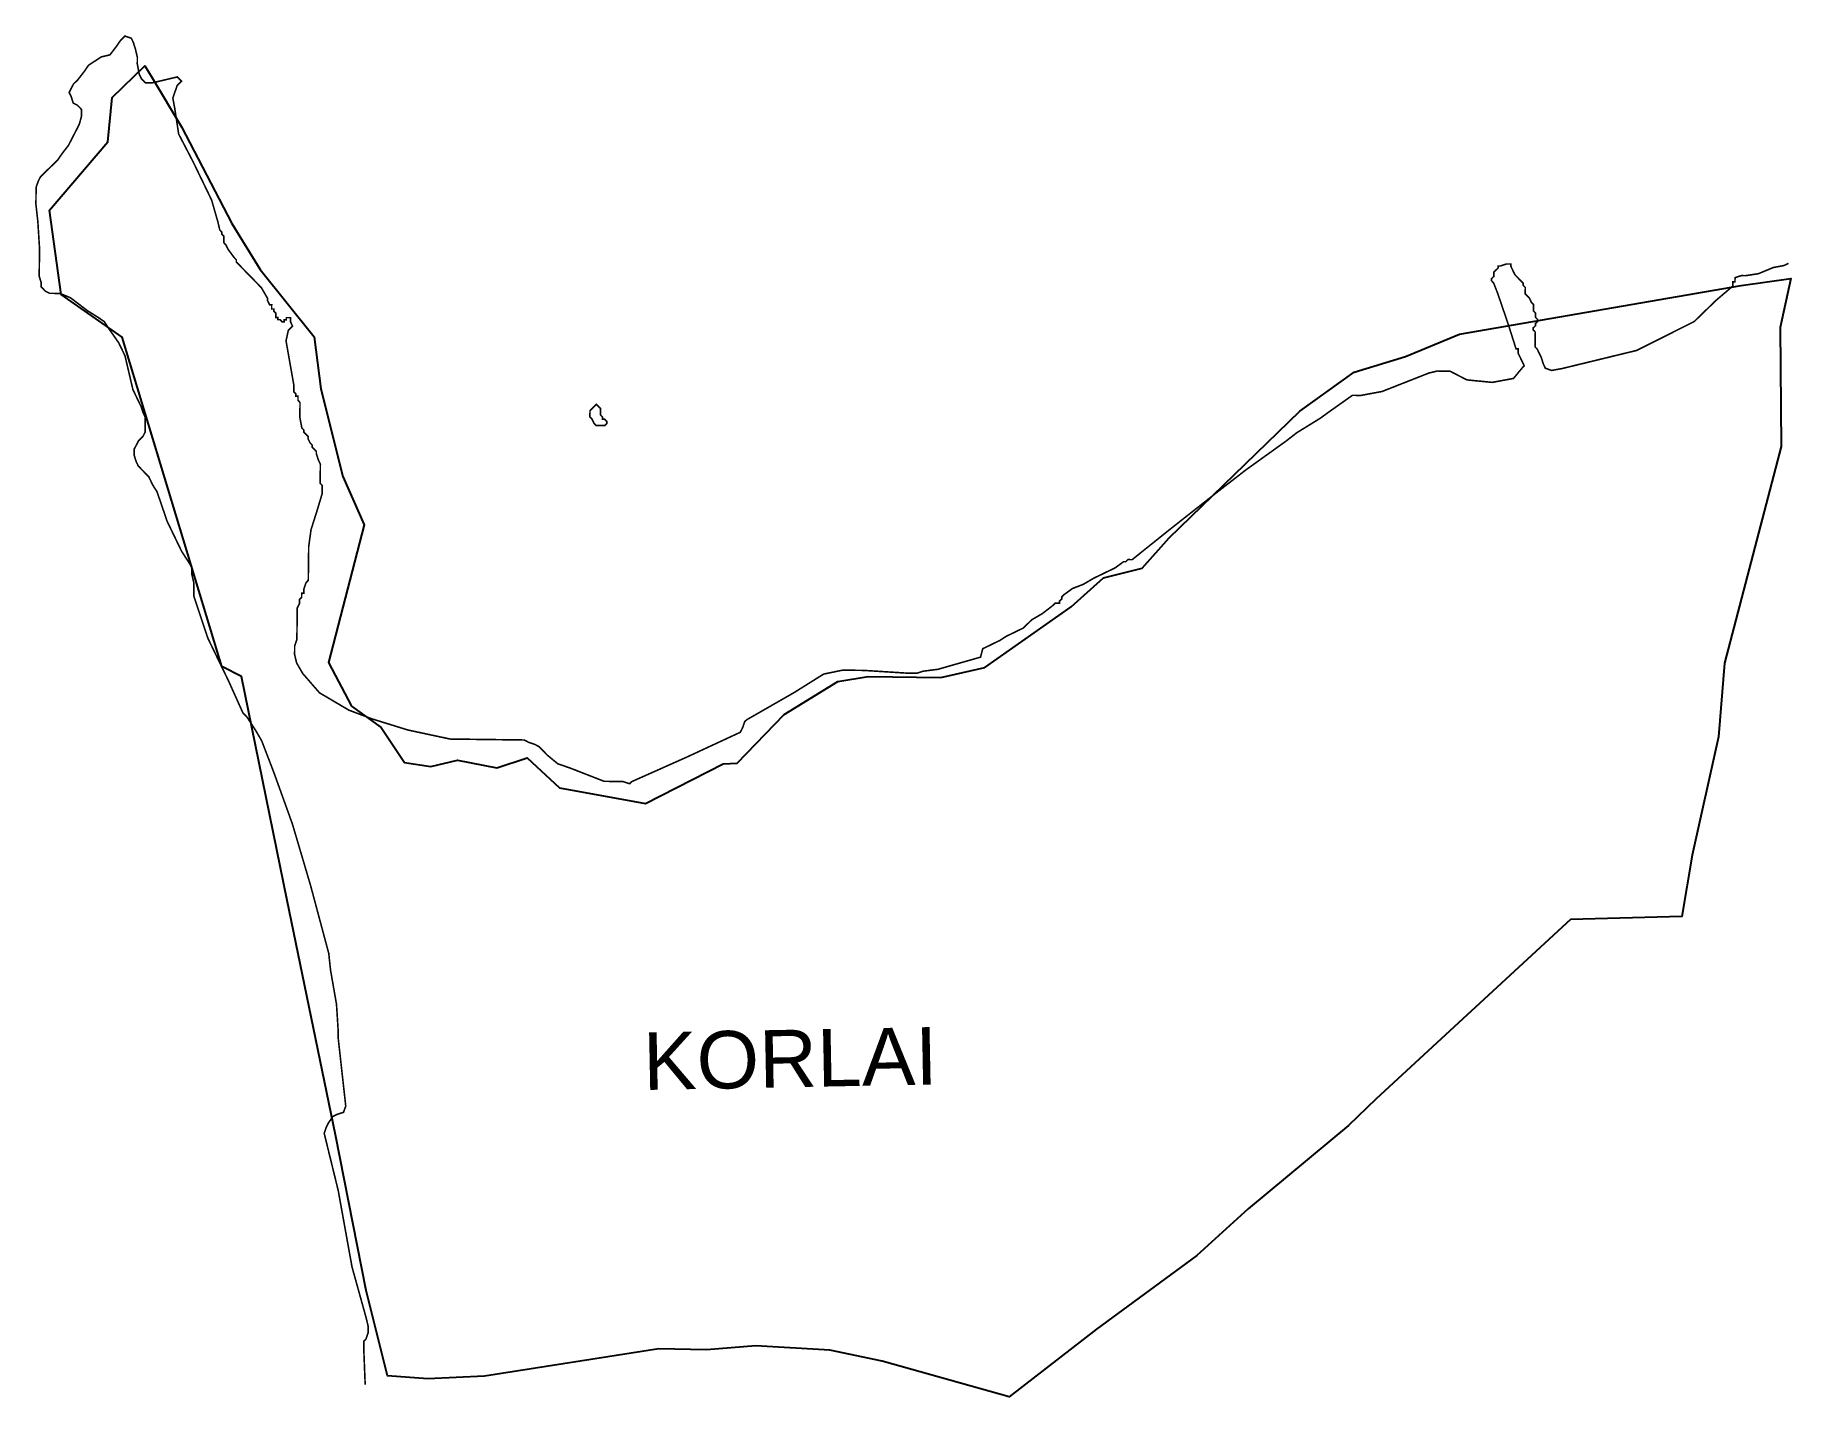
# Model space of a CAD drawing. Header units: metres. Extents: x 278884 to 282207, y 2048811 to 2051388.
import ezdxf

# ---------------------------------------------------------------- set-up
doc = ezdxf.new("R2010")
doc.units = ezdxf.units.M
for name, color, linetype in [('HIGH TIDE LINE', 6, 'Continuous'), ('village', 3, 'Continuous'), ('VILLAGE NAME', 250, 'Continuous')]:
    doc.layers.add(name, color=color, linetype=linetype)
doc.styles.get("Standard").update_dxf_attribs({"font": 'calibri.ttf'})

msp = doc.modelspace()

# ---------------------------------------------------------------- linework, layer by layer
at = {"layer": 'HIGH TIDE LINE', "lineweight": 0}
msp.add_lwpolyline([(279508.8, 2048833.5, 3, 3, 0), (279506, 2048903.8, 3, 3, 0), (279506.1, 2048915.8, 3, 3, 0), (279510.2, 2048919.7, 3, 3, 0), (279514.3, 2048931.7, 3, 3, 0), (279514.5, 2048943.7, 3, 3, 0), (279510.7, 2048959.8, 3, 3, 0), (279483.9, 2049056.3, 3, 3, 0), (279457.8, 2049200.9, 3, 3, 0), (279431.2, 2049309.5, 3, 3, 0), (279435.4, 2049321.4, 3, 3, 0), (279439.5, 2049329.4, 3, 3, 0), (279447.7, 2049341.3, 3, 3, 0), (279455.7, 2049345.2, 3, 3, 0), (279467.8, 2049349.1, 3, 3, 0), (279472, 2049361, 3, 3, 0), (279457.7, 2049489.4, 3, 3, 0), (279457.8, 2049501.5, 3, 3, 0), (279454.5, 2049553.6, 3, 3, 0), (279443.3, 2049617.9, 3, 3, 0), (279439.8, 2049650, 3, 3, 0), (279405.4, 2049778.6, 3, 3, 0), (279370.9, 2049895.3, 3, 3, 0), (279336.1, 2049991.9, 3, 3, 0), (279312.9, 2050052.4, 3, 3, 0), (279301.1, 2050072.5, 3, 3, 0), (279285.4, 2050096.8, 3, 3, 0), (279277.5, 2050104.9, 3, 3, 0), (279250.3, 2050165.4, 3, 3, 0), (279211.3, 2050246, 3, 3, 0), (279184.3, 2050326.5, 3, 3, 0), (279184.7, 2050350.6, 3, 3, 0), (279180.9, 2050366.7, 3, 3, 0), (279181, 2050378.7, 3, 3, 0), (279177.1, 2050386.7, 3, 3, 0), (279161.4, 2050411, 3, 3, 0), (279149.7, 2050435.2, 3, 3, 0), (279134.1, 2050467.5, 3, 3, 0), (279114.8, 2050523.8, 3, 3, 0), (279107, 2050535.9, 3, 3, 0), (279103.1, 2050544, 3, 3, 0), (279099.2, 2050552.1, 3, 3, 0), (279087.3, 2050564.2, 3, 3, 0), (279079.4, 2050572.4, 3, 3, 0), (279075.5, 2050580.4, 3, 3, 0), (279071.7, 2050592.5, 3, 3, 0), (279071.8, 2050604.5, 3, 3, 0), (279076, 2050612.5, 3, 3, 0), (279080.1, 2050620.4, 3, 3, 0), (279088.2, 2050628.3, 3, 3, 0), (279092.3, 2050636.3, 3, 3, 0), (279092.7, 2050664.4, 3, 3, 0), (279088.8, 2050672.4, 3, 3, 0), (279084.9, 2050684.5, 3, 3, 0), (279069.3, 2050716.8, 3, 3, 0), (279054.2, 2050781.1, 3, 3, 0), (279042.5, 2050805.3, 3, 3, 0), (279022.8, 2050833.6, 3, 3, 0), (279015, 2050845.7, 3, 3, 0), (279003, 2050853.9, 3, 3, 0), (278983.2, 2050866.2, 3, 3, 0), (278951.4, 2050890.6, 3, 3, 0), (278931.5, 2050898.9, 3, 3, 0), (278911.5, 2050899.2, 3, 3, 0), (278903.5, 2050903.3, 3, 3, 0), (278895.6, 2050911.4, 3, 3, 0), (278895.7, 2050919.4, 3, 3, 0), (278891.9, 2050931.5, 3, 3, 0), (278892.6, 2050983.6, 3, 3, 0), (278889.3, 2051035.7, 3, 3, 0), (278885.7, 2051067.8, 3, 3, 0), (278886.1, 2051099.9, 3, 3, 0), (278890.3, 2051111.8, 3, 3, 0), (278894.4, 2051119.8, 3, 3, 0), (278902.5, 2051127.7, 3, 3, 0), (278926.9, 2051151.4, 3, 3, 0), (278935, 2051163.3, 3, 3, 0), (278947.3, 2051179.2, 3, 3, 0), (278959.6, 2051203.1, 3, 3, 0), (278967.8, 2051219, 3, 3, 0), (278972.1, 2051235, 3, 3, 0), (278972.2, 2051247, 3, 3, 0), (278964.3, 2051255.1, 3, 3, 0), (278956.3, 2051259.2, 3, 3, 0), (278952.5, 2051271.3, 3, 3, 0), (278948.6, 2051279.3, 3, 3, 0), (278956.8, 2051295.3, 3, 3, 0), (278964.9, 2051303.2, 3, 3, 0), (278977.2, 2051319, 3, 3, 0), (278985.3, 2051330.9, 3, 3, 0), (279009.6, 2051346.7, 3, 3, 0), (279025.7, 2051350.4, 3, 3, 0), (279037.9, 2051366.3, 3, 3, 0), (279046.1, 2051378.2, 3, 3, 0), (279054.2, 2051386.1, 3, 3, 0), (279066.2, 2051382, 3, 3, 0), (279070.1, 2051373.9, 3, 3, 0), (279073.9, 2051361.8, 3, 3, 0), (279077.7, 2051345.7, 3, 3, 0), (279077.5, 2051333.7, 3, 3, 0), (279081.3, 2051313.6, 3, 3, 0), (279085.2, 2051305.6, 3, 3, 0), (279093.1, 2051297.5, 3, 3, 0), (279105.1, 2051297.3, 3, 3, 0), (279121.2, 2051301.1, 3, 3, 0), (279137.2, 2051304.9, 3, 3, 0), (279153.3, 2051308.7, 3, 3, 0), (279161.2, 2051300.6, 3, 3, 0), (279153.1, 2051292.7, 3, 3, 0), (279144.8, 2051268.7, 3, 3, 0), (279148.5, 2051248.6, 3, 3, 0), (279152.2, 2051224.5, 3, 3, 0), (279155.9, 2051200.5, 3, 3, 0), (279183.2, 2051148, 3, 3, 0), (279218.3, 2051075.4, 3, 3, 0), (279229.8, 2051035.2, 3, 3, 0), (279233.6, 2051019.1, 3, 3, 0), (279237.6, 2051015, 3, 3, 0), (279237.5, 2051011, 3, 3, 0), (279241.5, 2051007, 3, 3, 0), (279241.3, 2050995, 3, 3, 0), (279245.2, 2050990.9, 3, 3, 0), (279249.1, 2050982.8, 3, 3, 0), (279261, 2050966.6, 3, 3, 0), (279264.9, 2050962.6, 3, 3, 0), (279264.9, 2050958.6, 3, 3, 0), (279268.8, 2050954.5, 3, 3, 0), (279288.6, 2050934.2, 3, 3, 0), (279312.3, 2050909.9, 3, 3, 0), (279324, 2050889.7, 3, 3, 0), (279324, 2050885.7, 3, 3, 0), (279327.9, 2050877.6, 3, 3, 0), (279331.9, 2050877.6, 3, 3, 0), (279331.8, 2050869.5, 3, 3, 0), (279335.8, 2050869.5, 3, 3, 0), (279335.7, 2050865.5, 3, 3, 0), (279339.7, 2050861.4, 3, 3, 0), (279339.6, 2050853.4, 3, 3, 0), (279343.6, 2050853.4, 3, 3, 0), (279343.5, 2050849.3, 3, 3, 0), (279347.5, 2050849.3, 3, 3, 0), (279351.5, 2050845.2, 3, 3, 0), (279355.5, 2050845.2, 3, 3, 0), (279355.5, 2050849.2, 3, 3, 0), (279359.5, 2050849.1, 3, 3, 0), (279359.6, 2050853.1, 3, 3, 0), (279367.6, 2050853, 3, 3, 0), (279367.5, 2050845, 3, 3, 0), (279371.4, 2050837, 3, 3, 0), (279363.3, 2050829, 3, 3, 0), (279359, 2050809.1, 3, 3, 0), (279373.9, 2050724.7, 3, 3, 0), (279373.8, 2050712.7, 3, 3, 0), (279377.7, 2050708.6, 3, 3, 0), (279377.7, 2050704.6, 3, 3, 0), (279381.7, 2050704.6, 3, 3, 0), (279381.6, 2050696.6, 3, 3, 0), (279385.5, 2050692.5, 3, 3, 0), (279385.1, 2050664.5, 3, 3, 0), (279388.9, 2050644.4, 3, 3, 0), (279392.8, 2050640.3, 3, 3, 0), (279392.8, 2050636.3, 3, 3, 0), (279400.7, 2050628.2, 3, 3, 0), (279400.6, 2050624.2, 3, 3, 0), (279404.5, 2050616.1, 3, 3, 0), (279408.5, 2050612.1, 3, 3, 0), (279408.4, 2050608.1, 3, 3, 0), (279416.3, 2050599.9, 3, 3, 0), (279416.3, 2050595.9, 3, 3, 0), (279420.1, 2050583.9, 3, 3, 0), (279424, 2050575.8, 3, 3, 0), (279423.5, 2050539.7, 3, 3, 0), (279427.5, 2050535.7, 3, 3, 0), (279427.3, 2050519.7, 3, 3, 0), (279418.9, 2050491.7, 3, 3, 0), (279406.3, 2050451.8, 3, 3, 0), (279401.9, 2050419.8, 3, 3, 0), (279401.1, 2050355.7, 3, 3, 0), (279397, 2050351.8, 3, 3, 0), (279392.8, 2050339.8, 3, 3, 0), (279392.7, 2050331.8, 3, 3, 0), (279388.7, 2050331.8, 3, 3, 0), (279388.6, 2050323.8, 3, 3, 0), (279384.6, 2050319.9, 3, 3, 0), (279384.5, 2050311.9, 3, 3, 0), (279380.3, 2050303.9, 3, 3, 0), (279379.5, 2050243.8, 3, 3, 0), (279375.4, 2050231.8, 3, 3, 0), (279375.2, 2050215.8, 3, 3, 0), (279379, 2050199.7, 3, 3, 0), (279390.7, 2050179.5, 3, 3, 0), (279422.3, 2050143.1, 3, 3, 0), (279477.9, 2050110.3, 3, 3, 0), (279521.8, 2050093.7, 3, 3, 0), (279589.6, 2050072.7, 3, 3, 0), (279669.5, 2050055.6, 3, 3, 0), (279809.7, 2050053.8, 3, 3, 0), (279817.7, 2050049.6, 3, 3, 0), (279829.6, 2050045.5, 3, 3, 0), (279837.6, 2050041.4, 3, 3, 0), (279853.4, 2050025.1, 3, 3, 0), (279873.2, 2050008.8, 3, 3, 0), (279897.1, 2050000.5, 3, 3, 0), (279960.9, 2049975.6, 3, 3, 0), (279997, 2049975.1, 3, 3, 0), (280008.9, 2049971, 3, 3, 0), (280013, 2049974.9, 3, 3, 0), (280117.8, 2050021.6, 3, 3, 0), (280218.6, 2050068.4, 3, 3, 0), (280222.7, 2050076.3, 3, 3, 0), (280226.8, 2050088.3, 3, 3, 0), (280230.9, 2050092.2, 3, 3, 0), (280319.7, 2050143.1, 3, 3, 0), (280376.3, 2050178.5, 3, 3, 0), (280412.4, 2050186, 3, 3, 0), (280452.5, 2050185.5, 3, 3, 0), (280532.5, 2050180.4, 3, 3, 0), (280552.6, 2050180.1, 3, 3, 0), (280564.6, 2050184, 3, 3, 0), (280592.7, 2050187.6, 3, 3, 0), (280673.2, 2050210.6, 3, 3, 0), (280677.4, 2050226.5, 3, 3, 0), (280709.6, 2050242.1, 3, 3, 0), (280721.8, 2050250, 3, 3, 0), (280754, 2050265.6, 3, 3, 0), (280770.3, 2050281.4, 3, 3, 0), (280790.5, 2050293.2, 3, 3, 0), (280810.7, 2050308.9, 3, 3, 0), (280814.8, 2050312.9, 3, 3, 0), (280822.8, 2050312.8, 3, 3, 0), (280822.8, 2050316.8, 3, 3, 0), (280826.9, 2050320.7, 3, 3, 0), (280826.9, 2050324.7, 3, 3, 0), (280831, 2050328.7, 3, 3, 0), (280847.2, 2050340.5, 3, 3, 0), (280867.3, 2050348.2, 3, 3, 0), (280887.5, 2050360, 3, 3, 0), (280927.8, 2050379.5, 3, 3, 0), (280944, 2050391.3, 3, 3, 0), (280948, 2050391.2, 3, 3, 0), (280952.1, 2050395.2, 3, 3, 0), (280960.1, 2050395.1, 3, 3, 0), (281028.9, 2050450.3, 3, 3, 0), (281113.9, 2050517.3, 3, 3, 0), (281174.7, 2050564.5, 3, 3, 0), (281251.5, 2050619.6, 3, 3, 0), (281271.8, 2050635.4, 3, 3, 0), (281316.2, 2050662.8, 3, 3, 0), (281332.4, 2050674.6, 3, 3, 0), (281376.9, 2050706.1, 3, 3, 0), (281392.9, 2050705.9, 3, 3, 0), (281433.1, 2050713.4, 3, 3, 0), (281521.7, 2050748.3, 3, 3, 0), (281537.7, 2050752.1, 3, 3, 0), (281561.8, 2050751.7, 3, 3, 0), (281593.6, 2050735.3, 3, 3, 0), (281641.6, 2050730.6, 3, 3, 0), (281681.8, 2050738.1, 3, 3, 0), (281698.1, 2050757.9, 3, 3, 0), (281702.1, 2050761.9, 3, 3, 0), (281698.2, 2050770, 3, 3, 0), (281690.4, 2050786.1, 3, 3, 0), (281690.5, 2050794.1, 3, 3, 0), (281686.5, 2050794.2, 3, 3, 0), (281671.2, 2050842.4, 3, 3, 0), (281651.9, 2050898.8, 3, 3, 0), (281644.1, 2050918.9, 3, 3, 0), (281640.2, 2050923, 3, 3, 0), (281640.2, 2050927, 3, 3, 0), (281644.3, 2050931, 3, 3, 0), (281644.4, 2050939, 3, 3, 0), (281652.5, 2050946.9, 3, 3, 0), (281652.6, 2050950.9, 3, 3, 0), (281656.6, 2050950.8, 3, 3, 0), (281668.6, 2050954.7, 3, 3, 0), (281676.7, 2050954.6, 3, 3, 0), (281676.6, 2050950.6, 3, 3, 0), (281680.5, 2050942.5, 3, 3, 0), (281684.4, 2050934.4, 3, 3, 0), (281688.3, 2050930.4, 3, 3, 0), (281692.3, 2050926.3, 3, 3, 0), (281700.2, 2050918.2, 3, 3, 0), (281700.2, 2050914.2, 3, 3, 0), (281704.1, 2050910.1, 3, 3, 0), (281703.9, 2050898.1, 3, 3, 0), (281707.9, 2050894, 3, 3, 0), (281711.9, 2050890, 3, 3, 0), (281715.7, 2050881.9, 3, 3, 0), (281719.7, 2050877.9, 3, 3, 0), (281719.5, 2050865.8, 3, 3, 0), (281723.5, 2050861.8, 3, 3, 0), (281723.4, 2050853.8, 3, 3, 0), (281727.3, 2050849.7, 3, 3, 0), (281727.3, 2050845.7, 3, 3, 0), (281723.2, 2050841.7, 3, 3, 0), (281723.2, 2050837.7, 3, 3, 0), (281719.1, 2050833.8, 3, 3, 0), (281719.1, 2050829.8, 3, 3, 0), (281723, 2050825.7, 3, 3, 0), (281722.6, 2050797.7, 3, 3, 0), (281726.6, 2050793.6, 3, 3, 0), (281734.4, 2050777.5, 3, 3, 0), (281738.2, 2050765.4, 3, 3, 0), (281742.1, 2050757.3, 3, 3, 0), (281754.1, 2050753.2, 3, 3, 0), (281774.2, 2050756.9, 3, 3, 0), (281914.9, 2050791.1, 3, 3, 0), (282023.8, 2050845.8, 3, 3, 0), (282064.4, 2050885.3, 3, 3, 0), (282096.8, 2050912.9, 3, 3, 0), (282096.9, 2050920.9, 3, 3, 0), (282100.9, 2050920.9, 3, 3, 0), (282101, 2050928.9, 3, 3, 0), (282113.1, 2050932.7, 3, 3, 0), (282121.1, 2050932.6, 3, 3, 0), (282145.2, 2050936.3, 3, 3, 0), (282173.4, 2050948, 3, 3, 0), (282193.4, 2050951.7, 3, 3, 0), (282202.2, 2050955.9, 3, 3, 0)], format="xyseb", dxfattribs=at)
at = {"layer": 'HIGH TIDE LINE', "lineweight": 0, "const_width": 3}
msp.add_lwpolyline([(279934.2, 2050677.2), (279938.2, 2050681.2), (279942.3, 2050685.1), (279946.4, 2050689.1), (279954.3, 2050680.9), (279954.1, 2050668.9), (279958.1, 2050664.9), (279958, 2050660.9), (279962, 2050660.8), (279966, 2050656.7), (279965.9, 2050652.7), (279961.9, 2050648.8), (279945.8, 2050649), (279941.9, 2050653.1), (279938, 2050661.1), (279934, 2050665.2)], close=True, dxfattribs=at)
at = {"layer": 'village', "color": 3}
msp.add_polyline3d([(279483.2, 2050118.1, 0), (279538.9, 2050077.5, 0), (279583.2, 2050011.4, 0), (279632.7, 2050003.7, 0), (279683.7, 2050015.3, 0), (279757.9, 2050001.3, 0), (279815.6, 2050019.9, 0), (279876.5, 2049963.4, 0), (280039.1, 2049933.5, 0), (280186.2, 2050008.6, 0), (280212.5, 2050010.2, 0), (280301.4, 2050101.8, 0), (280403, 2050164.2, 0), (280460.6, 2050174.1, 0), (280598.2, 2050171.9, 0), (280681.6, 2050190.7, 0), (280844.4, 2050305.6, 0), (280906.2, 2050360.4, 0), (280978.9, 2050378.7, 0), (281030.2, 2050436.1, 0), (281277.6, 2050676.4, 0), (281380, 2050749.7, 0), (281477.5, 2050779.8, 0), (281579.4, 2050821.9, 0), (282112.6, 2050914.2, 0), (282206.6, 2050927.5, 0), (282186.2, 2050834.5, 0), (282188.4, 2050609.2, 0), (282080.9, 2050199.5, 0), (282069.5, 2050059.8, 0), (282019.9, 2049835.8, 0), (282000.3, 2049719.6, 0), (281789.6, 2049713.8, 0), (281421.7, 2049374.8, 0), (281369.4, 2049324.2, 0), (281179.9, 2049166.6, 0), (281082.8, 2049078.1, 0), (280892.5, 2048938.6, 0), (280727.1, 2048810.5, 0), (280487, 2048878.2, 0), (280387.8, 2048898.7, 0), (280247.8, 2048907.2, 0), (280154.8, 2048899.3, 0), (280064.4, 2048901.8, 0), (279734.3, 2048849.7, 0), (279627.1, 2048845, 0), (279551.2, 2048850.1, 0), (279510.8, 2049012.2, 0), (279452.8, 2049306.7, 0), (279360.9, 2049749.9, 0), (279275, 2050173.9, 0), (279237.4, 2050193, 0), (279049.2, 2050816.3, 0), (278933.5, 2050897.2, 0), (278911.5, 2051056.5, 0), (279022.1, 2051185.6, 0), (279029.7, 2051269.9, 0), (279091.6, 2051329.5, 0), (279106, 2051307, 0), (279161.4, 2051214.4, 0), (279256.3, 2051031.6, 0), (279310.3, 2050944.5, 0), (279412.5, 2050816.9, 0), (279424.8, 2050718.3, 0), (279466.2, 2050552.2, 0), (279506.7, 2050461.1, 0), (279439.2, 2050200.3, 0)], close=True, dxfattribs=at)

# ---------------------------------------------------------------- texts
at = {"layer": 'VILLAGE NAME', "insert": (280033.6, 2049500), "char_height": 108.748, "attachment_point": 1, "rotation": 1.1028}
msp.add_mtext_dynamic_manual_height_columns('{\\fArial|b0|i0|c0|p34;KORLAI}', width=726.929, gutter_width=543.7, heights=[0], dxfattribs=at)

doc.saveas('drawing.dxf')
